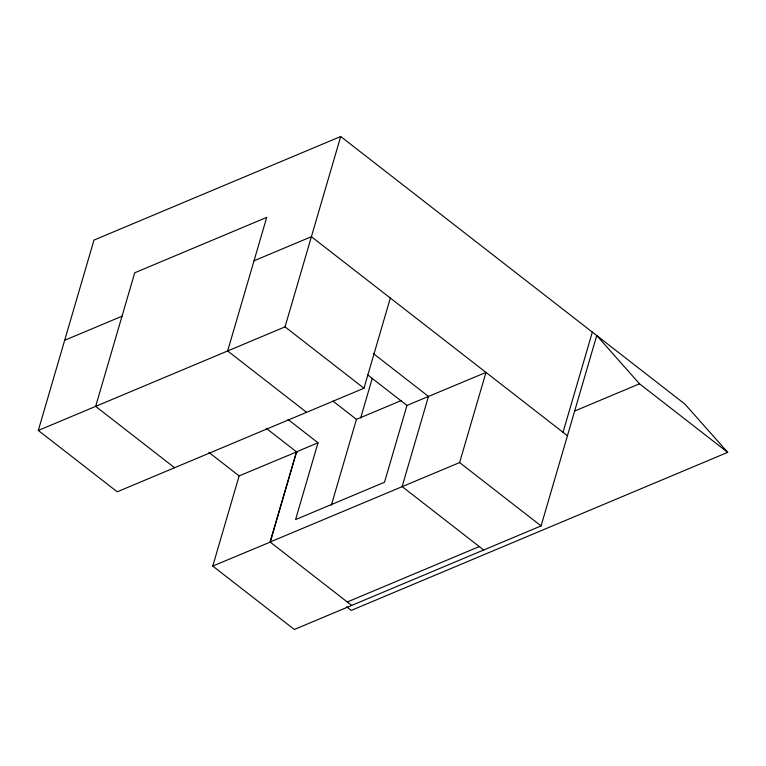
<?xml version="1.0" encoding="UTF-8"?>
<svg xmlns="http://www.w3.org/2000/svg" width="766" height="766" viewBox="0 0 766 766"><rect width="100%" height="100%" fill="white"/><g stroke="black" fill="none" stroke-linecap="round" stroke-linejoin="round"><path stroke-width="1.15" d="M390.334 298.051L363.965 388.228L117.227 491.81L38.3 430.454L93.969 240.093L340.698 136.511L684.919 404.094L727.7 452.361L351.259 610.406L346.567 606.758M212.766 566.074L239.126 475.906L296.595 451.911L270.226 542.089L212.766 566.074L294.335 629.489L541.074 525.907L596.733 335.546L639.514 383.804L727.7 452.361M38.3 430.454L285.038 326.871L340.698 136.511M351.69 605.408L270.111 542.002L296.48 451.825L318.024 442.786L288.054 419.481M318.024 442.786L295.571 519.597L384.503 482.254L406.966 405.444L485.979 372.41L459.61 462.578L270.111 542.002M331.333 505.244L356.449 419.366L401.461 400.465M360.681 417.949L372.295 378.213M563.029 432.302L592.329 332.118M64.67 340.286L122.024 316.205M254.025 260.785L311.408 236.694L567.434 435.73M574.663 411.036L639.514 383.804M347.276 601.98L479.277 546.57M373.224 353.452L428.481 396.415L402.121 486.582L483.691 549.998M367.632 374.861L406.966 405.444M285.038 326.871L363.965 388.228M459.61 462.578L541.074 525.907M332.894 401.049L356.449 419.366M306.582 412.319L227.655 350.962L266.721 217.372L134.72 272.792L95.654 406.382L174.581 467.729M266.214 428.299L297.313 452.476M208.859 452.371L239.011 475.82"/></g></svg>
